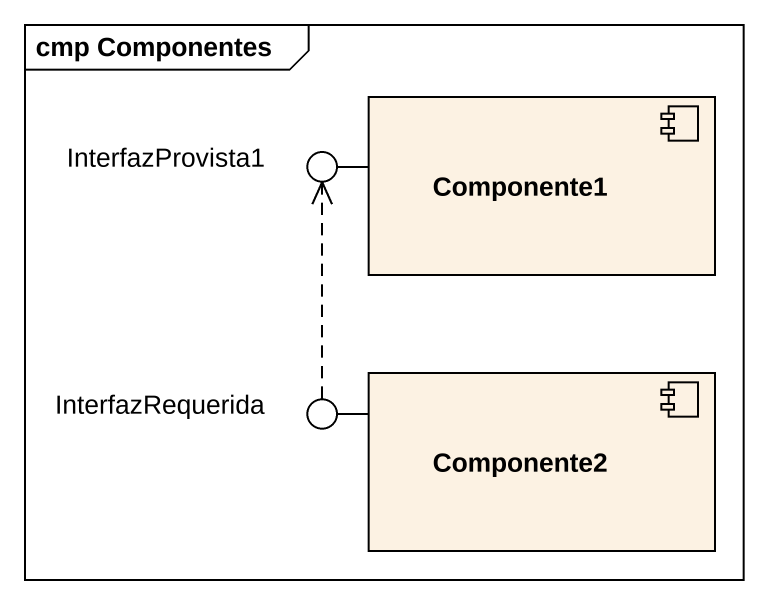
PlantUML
@startuml
mainframe cmp Componentes
() InterfazProvista1
component Componente1
() InterfazRequerida
component Componente2
Componente1 -left- InterfazProvista1
Componente2 -left- InterfazRequerida
InterfazRequerida .up.> InterfazProvista1
@enduml
